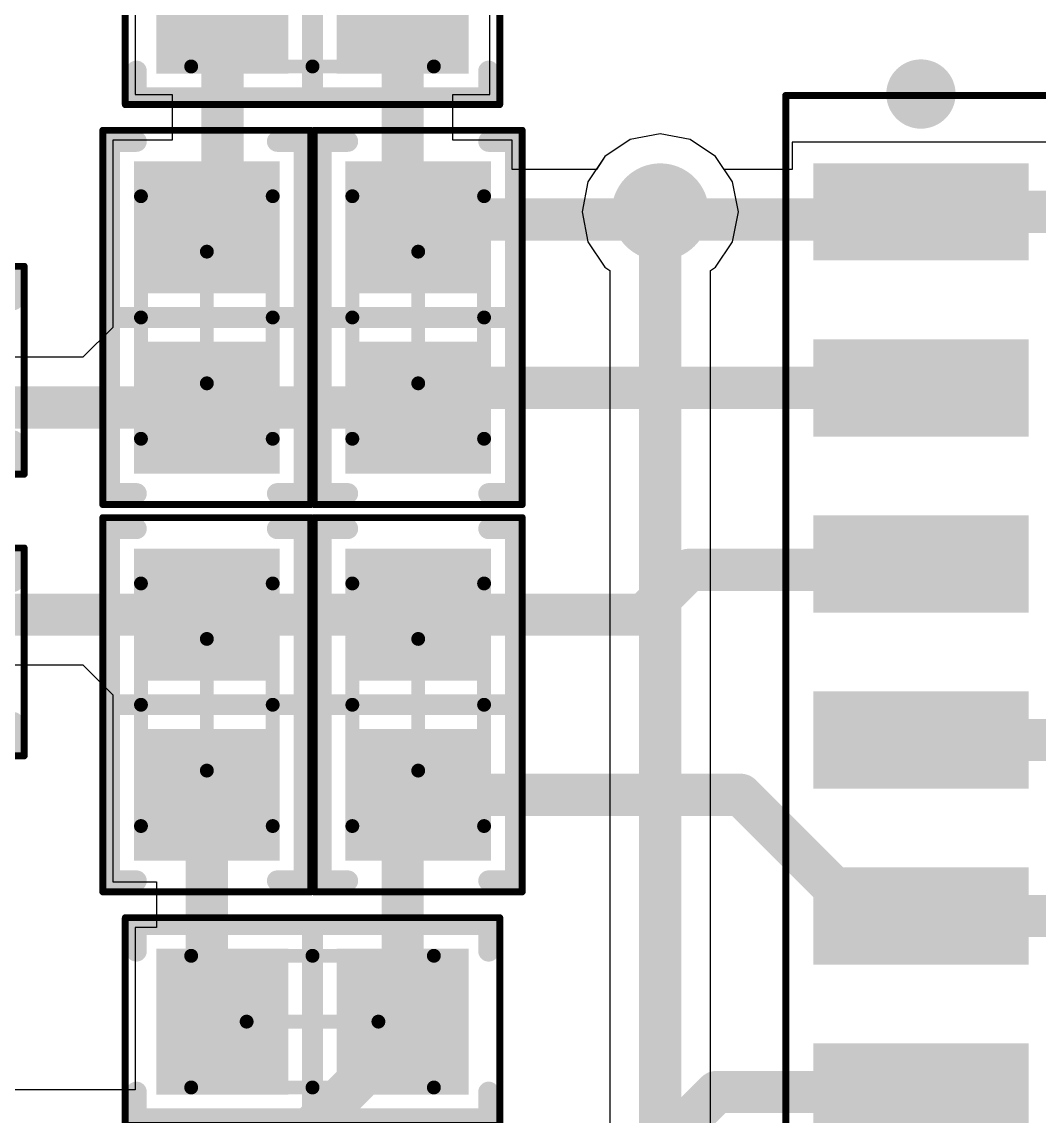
# Model space of a CAD drawing. Header units: millimetres. Extents: x 45 to 209, y 90 to 189.
# Drawn here: x 140.07 to 147.41, y 111.3 to 119.2 of the extents above; entities that cross this region are included whole.
import ezdxf

# ---------------------------------------------------------------- set-up
doc = ezdxf.new("R2010")
doc.units = ezdxf.units.MM
for name, color, linetype in [('BottomLayer', 5, 'Continuous'), ('Mechanical13', 56, 'Continuous'), ('Mechanical15', 56, 'Continuous'), ('MultiLayer', 9, 'Continuous'), ('TopLayer', 1, 'Continuous'), ('TopOverlay', 2, 'Continuous'), ('TopPaste', 8, 'Continuous'), ('TopSolder', 216, 'Continuous'), ('ViaHoleLayer', 16, 'Continuous')]:
    doc.layers.add(name, color=color, linetype=linetype)

# ---------------------------------------------------------------- blocks, each defined once
blk = doc.blocks.new('34355DA5_B1DA_47C2_A88A_ECF82120A4F7_14')
at = {"layer": 'Mechanical15', "const_width": 0.05}
for points in [[(-3.7, -4.65), (-3.7, 4.65)], [(-3.7, 4.65), (3.7, 4.65)]]:
    blk.add_lwpolyline(points, dxfattribs=at)
at = {"layer": 'Mechanical15', "const_width": 0.025}
blk.add_lwpolyline([(-3.7125, 4.65, 1), (-3.6875, 4.65, 1)], format="xyb", close=True, dxfattribs=at)
blk.add_lwpolyline([(-3.7125, 4.65, 1), (-3.6875, 4.65, 1)], format="xyb", close=True, dxfattribs=at)
at = {"layer": 'TopLayer'}
for points in [[(-2, 3.51), (-2, 4.11), (-3.45, 3.51), (-3.45, 4.11)], [(-2, 2.24), (-2, 2.84), (-3.45, 2.24), (-3.45, 2.84)], [(-2, 0.97), (-2, 1.57), (-3.45, 0.97), (-3.45, 1.57)], [(-2, -0.3), (-2, 0.3), (-3.45, -0.3), (-3.45, 0.3)], [(-2, -1.57), (-2, -0.97), (-3.45, -1.57), (-3.45, -0.97)], [(-2, -2.84), (-2, -2.24), (-3.45, -2.84), (-3.45, -2.24)]]:
    blk.add_solid(points, dxfattribs=at)
at = {"layer": 'TopOverlay'}
for points, const_width in [([(-2.6, 4.66, 1), (-2.85, 4.66, 1)], 0.25), ([(-2.9125, 4.66, 1), (-2.7875, 4.66, 1)], 0.125), ([(-2.6625, 4.66, 1), (-2.5375, 4.66, 1)], 0.125)]:
    blk.add_lwpolyline(points, format="xyb", close=True, dxfattribs=dict(at, const_width=const_width))
at = {"layer": 'TopPaste'}
for points in [[(-2, 3.51), (-2, 4.11), (-3.45, 3.51), (-3.45, 4.11)], [(-2, 2.24), (-2, 2.84), (-3.45, 2.24), (-3.45, 2.84)], [(-2, 0.97), (-2, 1.57), (-3.45, 0.97), (-3.45, 1.57)], [(-2, -0.3), (-2, 0.3), (-3.45, -0.3), (-3.45, 0.3)], [(-2, -1.57), (-2, -0.97), (-3.45, -1.57), (-3.45, -0.97)], [(-2, -2.84), (-2, -2.24), (-3.45, -2.84), (-3.45, -2.24)]]:
    blk.add_solid(points, dxfattribs=at)
at = {"layer": 'TopSolder'}
for points in [[(-1.9492, 3.4592), (-1.9492, 4.1608), (-3.5008, 3.4592), (-3.5008, 4.1608)], [(-1.9492, 2.1892), (-1.9492, 2.8908), (-3.5008, 2.1892), (-3.5008, 2.8908)], [(-1.9492, 0.9192), (-1.9492, 1.6208), (-3.5008, 0.9192), (-3.5008, 1.6208)], [(-1.9492, -0.3508), (-1.9492, 0.3508), (-3.5008, -0.3508), (-3.5008, 0.3508)], [(-1.9492, -1.6208), (-1.9492, -0.9192), (-3.5008, -1.6208), (-3.5008, -0.9192)], [(-1.9492, -2.8908), (-1.9492, -2.1892), (-3.5008, -2.8908), (-3.5008, -2.1892)]]:
    blk.add_solid(points, dxfattribs=at)
blk = doc.blocks.new('RES_0603_1608_35')
at = {"layer": 'Mechanical13', "const_width": 0.1}
for points in [[(-0.875, 0.475), (-0.875, -0.475)], [(0.875, 0.475), (-0.875, 0.475)], [(0.875, 0.475), (0.875, -0.475)], [(0.875, -0.475), (-0.875, -0.475)]]:
    blk.add_lwpolyline(points, dxfattribs=at)
at = {"layer": 'Mechanical13', "const_width": 0.05}
for points in [[(-0.9, 0.475, 1), (-0.85, 0.475, 1)], [(-0.9, 0.475, 1), (-0.85, 0.475, 1)], [(0.85, 0.475, 1), (0.9, 0.475, 1)], [(0.85, 0.475, 1), (0.9, 0.475, 1)], [(-0.9, -0.475, 1), (-0.85, -0.475, 1)], [(-0.9, -0.475, 1), (-0.85, -0.475, 1)], [(0.85, -0.475, 1), (0.9, -0.475, 1)], [(0.85, -0.475, 1), (0.9, -0.475, 1)]]:
    blk.add_lwpolyline(points, format="xyb", close=True, dxfattribs=at)
at = {"layer": 'Mechanical15'}
for points, const_width in [([(-1.35, 0.75), (-1.35, -0.75)], 0.05), ([(1.35, 0.75), (-1.35, 0.75)], 0.05), ([(1.35, 0.75), (1.35, -0.75)], 0.05), ([(0, 0.475), (0, -0.475)], 0.1), ([(0.475, 0), (-0.475, 0)], 0.1), ([(1.35, -0.75), (-1.35, -0.75)], 0.05)]:
    blk.add_lwpolyline(points, dxfattribs=dict(at, const_width=const_width))
for points, const_width in [([(-1.3625, 0.75, 1), (-1.3375, 0.75, 1)], 0.025), ([(-1.3625, 0.75, 1), (-1.3375, 0.75, 1)], 0.025), ([(1.3375, 0.75, 1), (1.3625, 0.75, 1)], 0.025), ([(1.3375, 0.75, 1), (1.3625, 0.75, 1)], 0.025), ([(-0.025, 0.475, 1), (0.025, 0.475, 1)], 0.05), ([(-0.5, 0, 1), (-0.45, 0, 1)], 0.05), ([(0.45, 0, 1), (0.5, 0, 1)], 0.05), ([(-0.025, -0.475, 1), (0.025, -0.475, 1)], 0.05), ([(-1.3625, -0.75, 1), (-1.3375, -0.75, 1)], 0.025), ([(-1.3625, -0.75, 1), (-1.3375, -0.75, 1)], 0.025), ([(1.3375, -0.75, 1), (1.3625, -0.75, 1)], 0.025), ([(1.3375, -0.75, 1), (1.3625, -0.75, 1)], 0.025)]:
    blk.add_lwpolyline(points, format="xyb", close=True, dxfattribs=dict(at, const_width=const_width))
at = {"layer": 'TopLayer'}
for points in [[(-0.225, -0.475), (-0.225, 0.475), (-1.075, -0.475), (-1.075, 0.475)], [(1.075, -0.475), (1.075, 0.475), (0.225, -0.475), (0.225, 0.475)]]:
    blk.add_solid(points, dxfattribs=at)
at = {"layer": 'TopOverlay', "const_width": 0.15}
for points in [[(-1.27, 0.7), (-1.27, 0.508)], [(1.27, 0.7), (-1.27, 0.7)], [(0, 0.7), (0, -0.7)], [(1.27, 0.7), (1.27, 0.508)], [(-1.27, -0.508), (-1.27, -0.7)], [(1.27, -0.508), (1.27, -0.7)], [(1.27, -0.7), (-1.27, -0.7)]]:
    blk.add_lwpolyline(points, dxfattribs=at)
at = {"layer": 'TopOverlay', "const_width": 0.075}
for points in [[(-1.3075, 0.7, 1), (-1.2325, 0.7, 1)], [(-1.3075, 0.7, 1), (-1.2325, 0.7, 1)], [(-0.0375, 0.7, 1), (0.0375, 0.7, 1)], [(1.2325, 0.7, 1), (1.3075, 0.7, 1)], [(1.2325, 0.7, 1), (1.3075, 0.7, 1)], [(-1.3075, 0.508, 1), (-1.2325, 0.508, 1)], [(1.2325, 0.508, 1), (1.3075, 0.508, 1)], [(-1.3075, -0.508, 1), (-1.2325, -0.508, 1)], [(1.2325, -0.508, 1), (1.3075, -0.508, 1)], [(-1.3075, -0.7, 1), (-1.2325, -0.7, 1)], [(-1.3075, -0.7, 1), (-1.2325, -0.7, 1)], [(-0.0375, -0.7, 1), (0.0375, -0.7, 1)], [(1.2325, -0.7, 1), (1.3075, -0.7, 1)], [(1.2325, -0.7, 1), (1.3075, -0.7, 1)]]:
    blk.add_lwpolyline(points, format="xyb", close=True, dxfattribs=at)
at = {"layer": 'TopPaste'}
for points in [[(-0.225, -0.475), (-0.225, 0.475), (-1.075, -0.475), (-1.075, 0.475)], [(1.075, -0.475), (1.075, 0.475), (0.225, -0.475), (0.225, 0.475)]]:
    blk.add_solid(points, dxfattribs=at)
at = {"layer": 'TopSolder'}
for points in [[(-0.1742, -0.5258), (-0.1742, 0.5258), (-1.1258, -0.5258), (-1.1258, 0.5258)], [(1.1258, -0.5258), (1.1258, 0.5258), (0.1742, -0.5258), (0.1742, 0.5258)]]:
    blk.add_solid(points, dxfattribs=at)
blk = doc.blocks.new('RES_0603_1608_36')
at = {"layer": 'Mechanical13', "const_width": 0.1}
for points in [[(-0.875, 0.475), (-0.875, -0.475)], [(-0.875, 0.475), (0.875, 0.475)], [(0.875, 0.475), (0.875, -0.475)], [(-0.875, -0.475), (0.875, -0.475)]]:
    blk.add_lwpolyline(points, dxfattribs=at)
at = {"layer": 'Mechanical13', "const_width": 0.05}
for points in [[(-0.9, 0.475, 1), (-0.85, 0.475, 1)], [(-0.9, 0.475, 1), (-0.85, 0.475, 1)], [(0.85, 0.475, 1), (0.9, 0.475, 1)], [(0.85, 0.475, 1), (0.9, 0.475, 1)], [(-0.9, -0.475, 1), (-0.85, -0.475, 1)], [(-0.9, -0.475, 1), (-0.85, -0.475, 1)], [(0.85, -0.475, 1), (0.9, -0.475, 1)], [(0.85, -0.475, 1), (0.9, -0.475, 1)]]:
    blk.add_lwpolyline(points, format="xyb", close=True, dxfattribs=at)
at = {"layer": 'Mechanical15'}
for points, const_width in [([(-1.35, 0.75), (-1.35, -0.75)], 0.05), ([(-1.35, 0.75), (1.35, 0.75)], 0.05), ([(1.35, 0.75), (1.35, -0.75)], 0.05), ([(0, 0.475), (0, -0.475)], 0.1), ([(-0.475, 0), (0.475, 0)], 0.1), ([(-1.35, -0.75), (1.35, -0.75)], 0.05)]:
    blk.add_lwpolyline(points, dxfattribs=dict(at, const_width=const_width))
for points, const_width in [([(-1.3625, 0.75, 1), (-1.3375, 0.75, 1)], 0.025), ([(-1.3625, 0.75, 1), (-1.3375, 0.75, 1)], 0.025), ([(1.3375, 0.75, 1), (1.3625, 0.75, 1)], 0.025), ([(1.3375, 0.75, 1), (1.3625, 0.75, 1)], 0.025), ([(-0.025, 0.475, 1), (0.025, 0.475, 1)], 0.05), ([(-0.5, 0, 1), (-0.45, 0, 1)], 0.05), ([(0.45, 0, 1), (0.5, 0, 1)], 0.05), ([(-0.025, -0.475, 1), (0.025, -0.475, 1)], 0.05), ([(-1.3625, -0.75, 1), (-1.3375, -0.75, 1)], 0.025), ([(-1.3625, -0.75, 1), (-1.3375, -0.75, 1)], 0.025), ([(1.3375, -0.75, 1), (1.3625, -0.75, 1)], 0.025), ([(1.3375, -0.75, 1), (1.3625, -0.75, 1)], 0.025)]:
    blk.add_lwpolyline(points, format="xyb", close=True, dxfattribs=dict(at, const_width=const_width))
at = {"layer": 'TopLayer'}
for points in [[(-0.225, -0.475), (-0.225, 0.475), (-1.075, -0.475), (-1.075, 0.475)], [(1.075, -0.475), (1.075, 0.475), (0.225, -0.475), (0.225, 0.475)]]:
    blk.add_solid(points, dxfattribs=at)
at = {"layer": 'TopOverlay', "const_width": 0.15}
for points in [[(-1.27, 0.7), (-1.27, 0.508)], [(-1.27, 0.7), (1.27, 0.7)], [(0, 0.7), (0, -0.7)], [(1.27, 0.7), (1.27, 0.508)], [(-1.27, -0.508), (-1.27, -0.7)], [(1.27, -0.508), (1.27, -0.7)], [(-1.27, -0.7), (1.27, -0.7)]]:
    blk.add_lwpolyline(points, dxfattribs=at)
at = {"layer": 'TopOverlay', "const_width": 0.075}
for points in [[(-1.3075, 0.7, 1), (-1.2325, 0.7, 1)], [(-1.3075, 0.7, 1), (-1.2325, 0.7, 1)], [(-0.0375, 0.7, 1), (0.0375, 0.7, 1)], [(1.2325, 0.7, 1), (1.3075, 0.7, 1)], [(1.2325, 0.7, 1), (1.3075, 0.7, 1)], [(-1.3075, 0.508, 1), (-1.2325, 0.508, 1)], [(1.2325, 0.508, 1), (1.3075, 0.508, 1)], [(-1.3075, -0.508, 1), (-1.2325, -0.508, 1)], [(1.2325, -0.508, 1), (1.3075, -0.508, 1)], [(-1.3075, -0.7, 1), (-1.2325, -0.7, 1)], [(-1.3075, -0.7, 1), (-1.2325, -0.7, 1)], [(-0.0375, -0.7, 1), (0.0375, -0.7, 1)], [(1.2325, -0.7, 1), (1.3075, -0.7, 1)], [(1.2325, -0.7, 1), (1.3075, -0.7, 1)]]:
    blk.add_lwpolyline(points, format="xyb", close=True, dxfattribs=at)
at = {"layer": 'TopPaste'}
for points in [[(-0.225, -0.475), (-0.225, 0.475), (-1.075, -0.475), (-1.075, 0.475)], [(1.075, -0.475), (1.075, 0.475), (0.225, -0.475), (0.225, 0.475)]]:
    blk.add_solid(points, dxfattribs=at)
at = {"layer": 'TopSolder'}
for points in [[(-0.1742, -0.5258), (-0.1742, 0.5258), (-1.1258, -0.5258), (-1.1258, 0.5258)], [(1.1258, -0.5258), (1.1258, 0.5258), (0.1742, -0.5258), (0.1742, 0.5258)]]:
    blk.add_solid(points, dxfattribs=at)
blk = doc.blocks.new('RES_0603_1608_38')
at = {"layer": 'Mechanical13', "const_width": 0.1}
for points in [[(-0.875, 0.475), (-0.875, -0.475)], [(-0.875, 0.475), (0.875, 0.475)], [(0.875, 0.475), (0.875, -0.475)], [(-0.875, -0.475), (0.875, -0.475)]]:
    blk.add_lwpolyline(points, dxfattribs=at)
at = {"layer": 'Mechanical13', "const_width": 0.05}
for points in [[(-0.9, 0.475, 1), (-0.85, 0.475, 1)], [(-0.9, 0.475, 1), (-0.85, 0.475, 1)], [(0.85, 0.475, 1), (0.9, 0.475, 1)], [(0.85, 0.475, 1), (0.9, 0.475, 1)], [(-0.9, -0.475, 1), (-0.85, -0.475, 1)], [(-0.9, -0.475, 1), (-0.85, -0.475, 1)], [(0.85, -0.475, 1), (0.9, -0.475, 1)], [(0.85, -0.475, 1), (0.9, -0.475, 1)]]:
    blk.add_lwpolyline(points, format="xyb", close=True, dxfattribs=at)
at = {"layer": 'Mechanical15'}
for points, const_width in [([(-1.35, 0.75), (-1.35, -0.75)], 0.05), ([(-1.35, 0.75), (1.35, 0.75)], 0.05), ([(1.35, 0.75), (1.35, -0.75)], 0.05), ([(0, 0.475), (0, -0.475)], 0.1), ([(-0.475, 0), (0.475, 0)], 0.1), ([(-1.35, -0.75), (1.35, -0.75)], 0.05)]:
    blk.add_lwpolyline(points, dxfattribs=dict(at, const_width=const_width))
for points, const_width in [([(-1.3625, 0.75, 1), (-1.3375, 0.75, 1)], 0.025), ([(-1.3625, 0.75, 1), (-1.3375, 0.75, 1)], 0.025), ([(1.3375, 0.75, 1), (1.3625, 0.75, 1)], 0.025), ([(1.3375, 0.75, 1), (1.3625, 0.75, 1)], 0.025), ([(-0.025, 0.475, 1), (0.025, 0.475, 1)], 0.05), ([(-0.5, 0, 1), (-0.45, 0, 1)], 0.05), ([(0.45, 0, 1), (0.5, 0, 1)], 0.05), ([(-0.025, -0.475, 1), (0.025, -0.475, 1)], 0.05), ([(-1.3625, -0.75, 1), (-1.3375, -0.75, 1)], 0.025), ([(-1.3625, -0.75, 1), (-1.3375, -0.75, 1)], 0.025), ([(1.3375, -0.75, 1), (1.3625, -0.75, 1)], 0.025), ([(1.3375, -0.75, 1), (1.3625, -0.75, 1)], 0.025)]:
    blk.add_lwpolyline(points, format="xyb", close=True, dxfattribs=dict(at, const_width=const_width))
at = {"layer": 'TopLayer'}
for points in [[(-0.225, -0.475), (-0.225, 0.475), (-1.075, -0.475), (-1.075, 0.475)], [(1.075, -0.475), (1.075, 0.475), (0.225, -0.475), (0.225, 0.475)]]:
    blk.add_solid(points, dxfattribs=at)
at = {"layer": 'TopOverlay', "const_width": 0.15}
for points in [[(-1.27, 0.7), (-1.27, 0.508)], [(-1.27, 0.7), (1.27, 0.7)], [(0, 0.7), (0, -0.7)], [(1.27, 0.7), (1.27, 0.508)], [(-1.27, -0.508), (-1.27, -0.7)], [(1.27, -0.508), (1.27, -0.7)], [(-1.27, -0.7), (1.27, -0.7)]]:
    blk.add_lwpolyline(points, dxfattribs=at)
at = {"layer": 'TopOverlay', "const_width": 0.075}
for points in [[(-1.3075, 0.7, 1), (-1.2325, 0.7, 1)], [(-1.3075, 0.7, 1), (-1.2325, 0.7, 1)], [(-0.0375, 0.7, 1), (0.0375, 0.7, 1)], [(1.2325, 0.7, 1), (1.3075, 0.7, 1)], [(1.2325, 0.7, 1), (1.3075, 0.7, 1)], [(-1.3075, 0.508, 1), (-1.2325, 0.508, 1)], [(1.2325, 0.508, 1), (1.3075, 0.508, 1)], [(-1.3075, -0.508, 1), (-1.2325, -0.508, 1)], [(1.2325, -0.508, 1), (1.3075, -0.508, 1)], [(-1.3075, -0.7, 1), (-1.2325, -0.7, 1)], [(-1.3075, -0.7, 1), (-1.2325, -0.7, 1)], [(-0.0375, -0.7, 1), (0.0375, -0.7, 1)], [(1.2325, -0.7, 1), (1.3075, -0.7, 1)], [(1.2325, -0.7, 1), (1.3075, -0.7, 1)]]:
    blk.add_lwpolyline(points, format="xyb", close=True, dxfattribs=at)
at = {"layer": 'TopPaste'}
for points in [[(-0.225, -0.475), (-0.225, 0.475), (-1.075, -0.475), (-1.075, 0.475)], [(1.075, -0.475), (1.075, 0.475), (0.225, -0.475), (0.225, 0.475)]]:
    blk.add_solid(points, dxfattribs=at)
at = {"layer": 'TopSolder'}
for points in [[(-0.1742, -0.5258), (-0.1742, 0.5258), (-1.1258, -0.5258), (-1.1258, 0.5258)], [(1.1258, -0.5258), (1.1258, 0.5258), (0.1742, -0.5258), (0.1742, 0.5258)]]:
    blk.add_solid(points, dxfattribs=at)
blk = doc.blocks.new('RES_0603_1608_39')
at = {"layer": 'Mechanical13', "const_width": 0.1}
for points in [[(-0.875, 0.475), (-0.875, -0.475)], [(0.875, 0.475), (-0.875, 0.475)], [(0.875, 0.475), (0.875, -0.475)], [(0.875, -0.475), (-0.875, -0.475)]]:
    blk.add_lwpolyline(points, dxfattribs=at)
at = {"layer": 'Mechanical13', "const_width": 0.05}
for points in [[(-0.9, 0.475, 1), (-0.85, 0.475, 1)], [(-0.9, 0.475, 1), (-0.85, 0.475, 1)], [(0.85, 0.475, 1), (0.9, 0.475, 1)], [(0.85, 0.475, 1), (0.9, 0.475, 1)], [(-0.9, -0.475, 1), (-0.85, -0.475, 1)], [(-0.9, -0.475, 1), (-0.85, -0.475, 1)], [(0.85, -0.475, 1), (0.9, -0.475, 1)], [(0.85, -0.475, 1), (0.9, -0.475, 1)]]:
    blk.add_lwpolyline(points, format="xyb", close=True, dxfattribs=at)
at = {"layer": 'Mechanical15'}
for points, const_width in [([(-1.35, 0.75), (-1.35, -0.75)], 0.05), ([(1.35, 0.75), (-1.35, 0.75)], 0.05), ([(1.35, 0.75), (1.35, -0.75)], 0.05), ([(0, 0.475), (0, -0.475)], 0.1), ([(0.475, 0), (-0.475, 0)], 0.1), ([(1.35, -0.75), (-1.35, -0.75)], 0.05)]:
    blk.add_lwpolyline(points, dxfattribs=dict(at, const_width=const_width))
for points, const_width in [([(-1.3625, 0.75, 1), (-1.3375, 0.75, 1)], 0.025), ([(-1.3625, 0.75, 1), (-1.3375, 0.75, 1)], 0.025), ([(1.3375, 0.75, 1), (1.3625, 0.75, 1)], 0.025), ([(1.3375, 0.75, 1), (1.3625, 0.75, 1)], 0.025), ([(-0.025, 0.475, 1), (0.025, 0.475, 1)], 0.05), ([(-0.5, 0, 1), (-0.45, 0, 1)], 0.05), ([(0.45, 0, 1), (0.5, 0, 1)], 0.05), ([(-0.025, -0.475, 1), (0.025, -0.475, 1)], 0.05), ([(-1.3625, -0.75, 1), (-1.3375, -0.75, 1)], 0.025), ([(-1.3625, -0.75, 1), (-1.3375, -0.75, 1)], 0.025), ([(1.3375, -0.75, 1), (1.3625, -0.75, 1)], 0.025), ([(1.3375, -0.75, 1), (1.3625, -0.75, 1)], 0.025)]:
    blk.add_lwpolyline(points, format="xyb", close=True, dxfattribs=dict(at, const_width=const_width))
at = {"layer": 'TopLayer'}
for points in [[(-0.225, -0.475), (-0.225, 0.475), (-1.075, -0.475), (-1.075, 0.475)], [(1.075, -0.475), (1.075, 0.475), (0.225, -0.475), (0.225, 0.475)]]:
    blk.add_solid(points, dxfattribs=at)
at = {"layer": 'TopOverlay', "const_width": 0.15}
for points in [[(-1.27, 0.7), (-1.27, 0.508)], [(1.27, 0.7), (-1.27, 0.7)], [(0, 0.7), (0, -0.7)], [(1.27, 0.7), (1.27, 0.508)], [(-1.27, -0.508), (-1.27, -0.7)], [(1.27, -0.508), (1.27, -0.7)], [(1.27, -0.7), (-1.27, -0.7)]]:
    blk.add_lwpolyline(points, dxfattribs=at)
at = {"layer": 'TopOverlay', "const_width": 0.075}
for points in [[(-1.3075, 0.7, 1), (-1.2325, 0.7, 1)], [(-1.3075, 0.7, 1), (-1.2325, 0.7, 1)], [(-0.0375, 0.7, 1), (0.0375, 0.7, 1)], [(1.2325, 0.7, 1), (1.3075, 0.7, 1)], [(1.2325, 0.7, 1), (1.3075, 0.7, 1)], [(-1.3075, 0.508, 1), (-1.2325, 0.508, 1)], [(1.2325, 0.508, 1), (1.3075, 0.508, 1)], [(-1.3075, -0.508, 1), (-1.2325, -0.508, 1)], [(1.2325, -0.508, 1), (1.3075, -0.508, 1)], [(-1.3075, -0.7, 1), (-1.2325, -0.7, 1)], [(-1.3075, -0.7, 1), (-1.2325, -0.7, 1)], [(-0.0375, -0.7, 1), (0.0375, -0.7, 1)], [(1.2325, -0.7, 1), (1.3075, -0.7, 1)], [(1.2325, -0.7, 1), (1.3075, -0.7, 1)]]:
    blk.add_lwpolyline(points, format="xyb", close=True, dxfattribs=at)
at = {"layer": 'TopPaste'}
for points in [[(-0.225, -0.475), (-0.225, 0.475), (-1.075, -0.475), (-1.075, 0.475)], [(1.075, -0.475), (1.075, 0.475), (0.225, -0.475), (0.225, 0.475)]]:
    blk.add_solid(points, dxfattribs=at)
at = {"layer": 'TopSolder'}
for points in [[(-0.1742, -0.5258), (-0.1742, 0.5258), (-1.1258, -0.5258), (-1.1258, 0.5258)], [(1.1258, -0.5258), (1.1258, 0.5258), (0.1742, -0.5258), (0.1742, 0.5258)]]:
    blk.add_solid(points, dxfattribs=at)
blk = doc.blocks.new('RES_0603_1608_42')
at = {"layer": 'Mechanical13', "const_width": 0.1}
for points in [[(-0.875, 0.475), (-0.875, -0.475)], [(0.875, 0.475), (-0.875, 0.475)], [(0.875, 0.475), (0.875, -0.475)], [(0.875, -0.475), (-0.875, -0.475)]]:
    blk.add_lwpolyline(points, dxfattribs=at)
at = {"layer": 'Mechanical13', "const_width": 0.05}
for points in [[(-0.9, 0.475, 1), (-0.85, 0.475, 1)], [(-0.9, 0.475, 1), (-0.85, 0.475, 1)], [(0.85, 0.475, 1), (0.9, 0.475, 1)], [(0.85, 0.475, 1), (0.9, 0.475, 1)], [(-0.9, -0.475, 1), (-0.85, -0.475, 1)], [(-0.9, -0.475, 1), (-0.85, -0.475, 1)], [(0.85, -0.475, 1), (0.9, -0.475, 1)], [(0.85, -0.475, 1), (0.9, -0.475, 1)]]:
    blk.add_lwpolyline(points, format="xyb", close=True, dxfattribs=at)
at = {"layer": 'Mechanical15'}
for points, const_width in [([(-1.35, 0.75), (-1.35, -0.75)], 0.05), ([(1.35, 0.75), (-1.35, 0.75)], 0.05), ([(1.35, 0.75), (1.35, -0.75)], 0.05), ([(0, 0.475), (0, -0.475)], 0.1), ([(0.475, 0), (-0.475, 0)], 0.1), ([(1.35, -0.75), (-1.35, -0.75)], 0.05)]:
    blk.add_lwpolyline(points, dxfattribs=dict(at, const_width=const_width))
for points, const_width in [([(-1.3625, 0.75, 1), (-1.3375, 0.75, 1)], 0.025), ([(-1.3625, 0.75, 1), (-1.3375, 0.75, 1)], 0.025), ([(1.3375, 0.75, 1), (1.3625, 0.75, 1)], 0.025), ([(1.3375, 0.75, 1), (1.3625, 0.75, 1)], 0.025), ([(-0.025, 0.475, 1), (0.025, 0.475, 1)], 0.05), ([(-0.5, 0, 1), (-0.45, 0, 1)], 0.05), ([(0.45, 0, 1), (0.5, 0, 1)], 0.05), ([(-0.025, -0.475, 1), (0.025, -0.475, 1)], 0.05), ([(-1.3625, -0.75, 1), (-1.3375, -0.75, 1)], 0.025), ([(-1.3625, -0.75, 1), (-1.3375, -0.75, 1)], 0.025), ([(1.3375, -0.75, 1), (1.3625, -0.75, 1)], 0.025), ([(1.3375, -0.75, 1), (1.3625, -0.75, 1)], 0.025)]:
    blk.add_lwpolyline(points, format="xyb", close=True, dxfattribs=dict(at, const_width=const_width))
at = {"layer": 'TopLayer'}
for points in [[(-0.225, -0.475), (-0.225, 0.475), (-1.075, -0.475), (-1.075, 0.475)], [(1.075, -0.475), (1.075, 0.475), (0.225, -0.475), (0.225, 0.475)]]:
    blk.add_solid(points, dxfattribs=at)
at = {"layer": 'TopOverlay', "const_width": 0.15}
for points in [[(-1.27, 0.7), (-1.27, 0.508)], [(1.27, 0.7), (-1.27, 0.7)], [(0, 0.7), (0, -0.7)], [(1.27, 0.7), (1.27, 0.508)], [(-1.27, -0.508), (-1.27, -0.7)], [(1.27, -0.508), (1.27, -0.7)], [(1.27, -0.7), (-1.27, -0.7)]]:
    blk.add_lwpolyline(points, dxfattribs=at)
at = {"layer": 'TopOverlay', "const_width": 0.075}
for points in [[(-1.3075, 0.7, 1), (-1.2325, 0.7, 1)], [(-1.3075, 0.7, 1), (-1.2325, 0.7, 1)], [(-0.0375, 0.7, 1), (0.0375, 0.7, 1)], [(1.2325, 0.7, 1), (1.3075, 0.7, 1)], [(1.2325, 0.7, 1), (1.3075, 0.7, 1)], [(-1.3075, 0.508, 1), (-1.2325, 0.508, 1)], [(1.2325, 0.508, 1), (1.3075, 0.508, 1)], [(-1.3075, -0.508, 1), (-1.2325, -0.508, 1)], [(1.2325, -0.508, 1), (1.3075, -0.508, 1)], [(-1.3075, -0.7, 1), (-1.2325, -0.7, 1)], [(-1.3075, -0.7, 1), (-1.2325, -0.7, 1)], [(-0.0375, -0.7, 1), (0.0375, -0.7, 1)], [(1.2325, -0.7, 1), (1.3075, -0.7, 1)], [(1.2325, -0.7, 1), (1.3075, -0.7, 1)]]:
    blk.add_lwpolyline(points, format="xyb", close=True, dxfattribs=at)
at = {"layer": 'TopPaste'}
for points in [[(-0.225, -0.475), (-0.225, 0.475), (-1.075, -0.475), (-1.075, 0.475)], [(1.075, -0.475), (1.075, 0.475), (0.225, -0.475), (0.225, 0.475)]]:
    blk.add_solid(points, dxfattribs=at)
at = {"layer": 'TopSolder'}
for points in [[(-0.1742, -0.5258), (-0.1742, 0.5258), (-1.1258, -0.5258), (-1.1258, 0.5258)], [(1.1258, -0.5258), (1.1258, 0.5258), (0.1742, -0.5258), (0.1742, 0.5258)]]:
    blk.add_solid(points, dxfattribs=at)
blk = doc.blocks.new('RES_0603_1608_43')
at = {"layer": 'Mechanical13', "const_width": 0.1}
for points in [[(-0.875, 0.475), (-0.875, -0.475)], [(0.875, 0.475), (-0.875, 0.475)], [(0.875, 0.475), (0.875, -0.475)], [(0.875, -0.475), (-0.875, -0.475)]]:
    blk.add_lwpolyline(points, dxfattribs=at)
at = {"layer": 'Mechanical13', "const_width": 0.05}
for points in [[(-0.9, 0.475, 1), (-0.85, 0.475, 1)], [(-0.9, 0.475, 1), (-0.85, 0.475, 1)], [(0.85, 0.475, 1), (0.9, 0.475, 1)], [(0.85, 0.475, 1), (0.9, 0.475, 1)], [(-0.9, -0.475, 1), (-0.85, -0.475, 1)], [(-0.9, -0.475, 1), (-0.85, -0.475, 1)], [(0.85, -0.475, 1), (0.9, -0.475, 1)], [(0.85, -0.475, 1), (0.9, -0.475, 1)]]:
    blk.add_lwpolyline(points, format="xyb", close=True, dxfattribs=at)
at = {"layer": 'Mechanical15'}
for points, const_width in [([(-1.35, 0.75), (-1.35, -0.75)], 0.05), ([(1.35, 0.75), (-1.35, 0.75)], 0.05), ([(1.35, 0.75), (1.35, -0.75)], 0.05), ([(0, 0.475), (0, -0.475)], 0.1), ([(0.475, 0), (-0.475, 0)], 0.1), ([(1.35, -0.75), (-1.35, -0.75)], 0.05)]:
    blk.add_lwpolyline(points, dxfattribs=dict(at, const_width=const_width))
for points, const_width in [([(-1.3625, 0.75, 1), (-1.3375, 0.75, 1)], 0.025), ([(-1.3625, 0.75, 1), (-1.3375, 0.75, 1)], 0.025), ([(1.3375, 0.75, 1), (1.3625, 0.75, 1)], 0.025), ([(1.3375, 0.75, 1), (1.3625, 0.75, 1)], 0.025), ([(-0.025, 0.475, 1), (0.025, 0.475, 1)], 0.05), ([(-0.5, 0, 1), (-0.45, 0, 1)], 0.05), ([(0.45, 0, 1), (0.5, 0, 1)], 0.05), ([(-0.025, -0.475, 1), (0.025, -0.475, 1)], 0.05), ([(-1.3625, -0.75, 1), (-1.3375, -0.75, 1)], 0.025), ([(-1.3625, -0.75, 1), (-1.3375, -0.75, 1)], 0.025), ([(1.3375, -0.75, 1), (1.3625, -0.75, 1)], 0.025), ([(1.3375, -0.75, 1), (1.3625, -0.75, 1)], 0.025)]:
    blk.add_lwpolyline(points, format="xyb", close=True, dxfattribs=dict(at, const_width=const_width))
at = {"layer": 'TopLayer'}
for points in [[(-0.225, -0.475), (-0.225, 0.475), (-1.075, -0.475), (-1.075, 0.475)], [(1.075, -0.475), (1.075, 0.475), (0.225, -0.475), (0.225, 0.475)]]:
    blk.add_solid(points, dxfattribs=at)
at = {"layer": 'TopOverlay', "const_width": 0.15}
for points in [[(-1.27, 0.7), (-1.27, 0.508)], [(1.27, 0.7), (-1.27, 0.7)], [(0, 0.7), (0, -0.7)], [(1.27, 0.7), (1.27, 0.508)], [(-1.27, -0.508), (-1.27, -0.7)], [(1.27, -0.508), (1.27, -0.7)], [(1.27, -0.7), (-1.27, -0.7)]]:
    blk.add_lwpolyline(points, dxfattribs=at)
at = {"layer": 'TopOverlay', "const_width": 0.075}
for points in [[(-1.3075, 0.7, 1), (-1.2325, 0.7, 1)], [(-1.3075, 0.7, 1), (-1.2325, 0.7, 1)], [(-0.0375, 0.7, 1), (0.0375, 0.7, 1)], [(1.2325, 0.7, 1), (1.3075, 0.7, 1)], [(1.2325, 0.7, 1), (1.3075, 0.7, 1)], [(-1.3075, 0.508, 1), (-1.2325, 0.508, 1)], [(1.2325, 0.508, 1), (1.3075, 0.508, 1)], [(-1.3075, -0.508, 1), (-1.2325, -0.508, 1)], [(1.2325, -0.508, 1), (1.3075, -0.508, 1)], [(-1.3075, -0.7, 1), (-1.2325, -0.7, 1)], [(-1.3075, -0.7, 1), (-1.2325, -0.7, 1)], [(-0.0375, -0.7, 1), (0.0375, -0.7, 1)], [(1.2325, -0.7, 1), (1.3075, -0.7, 1)], [(1.2325, -0.7, 1), (1.3075, -0.7, 1)]]:
    blk.add_lwpolyline(points, format="xyb", close=True, dxfattribs=at)
at = {"layer": 'TopPaste'}
for points in [[(-0.225, -0.475), (-0.225, 0.475), (-1.075, -0.475), (-1.075, 0.475)], [(1.075, -0.475), (1.075, 0.475), (0.225, -0.475), (0.225, 0.475)]]:
    blk.add_solid(points, dxfattribs=at)
at = {"layer": 'TopSolder'}
for points in [[(-0.1742, -0.5258), (-0.1742, 0.5258), (-1.1258, -0.5258), (-1.1258, 0.5258)], [(1.1258, -0.5258), (1.1258, 0.5258), (0.1742, -0.5258), (0.1742, 0.5258)]]:
    blk.add_solid(points, dxfattribs=at)
blk = doc.blocks.new('RES_0603_1608_44')
at = {"layer": 'Mechanical13', "const_width": 0.1}
for points in [[(-0.875, -0.475), (-0.875, 0.475)], [(0.875, 0.475), (-0.875, 0.475)], [(0.875, -0.475), (0.875, 0.475)], [(0.875, -0.475), (-0.875, -0.475)]]:
    blk.add_lwpolyline(points, dxfattribs=at)
at = {"layer": 'Mechanical13', "const_width": 0.05}
for points in [[(-0.9, 0.475, 1), (-0.85, 0.475, 1)], [(-0.9, 0.475, 1), (-0.85, 0.475, 1)], [(0.85, 0.475, 1), (0.9, 0.475, 1)], [(0.85, 0.475, 1), (0.9, 0.475, 1)], [(-0.9, -0.475, 1), (-0.85, -0.475, 1)], [(-0.9, -0.475, 1), (-0.85, -0.475, 1)], [(0.85, -0.475, 1), (0.9, -0.475, 1)], [(0.85, -0.475, 1), (0.9, -0.475, 1)]]:
    blk.add_lwpolyline(points, format="xyb", close=True, dxfattribs=at)
at = {"layer": 'Mechanical15'}
for points, const_width in [([(-1.35, -0.75), (-1.35, 0.75)], 0.05), ([(1.35, 0.75), (-1.35, 0.75)], 0.05), ([(1.35, -0.75), (1.35, 0.75)], 0.05), ([(0, -0.475), (0, 0.475)], 0.1), ([(0.475, 0), (-0.475, 0)], 0.1), ([(1.35, -0.75), (-1.35, -0.75)], 0.05)]:
    blk.add_lwpolyline(points, dxfattribs=dict(at, const_width=const_width))
for points, const_width in [([(-1.3625, 0.75, 1), (-1.3375, 0.75, 1)], 0.025), ([(-1.3625, 0.75, 1), (-1.3375, 0.75, 1)], 0.025), ([(1.3375, 0.75, 1), (1.3625, 0.75, 1)], 0.025), ([(1.3375, 0.75, 1), (1.3625, 0.75, 1)], 0.025), ([(-0.025, 0.475, 1), (0.025, 0.475, 1)], 0.05), ([(-0.5, 0, 1), (-0.45, 0, 1)], 0.05), ([(0.45, 0, 1), (0.5, 0, 1)], 0.05), ([(-0.025, -0.475, 1), (0.025, -0.475, 1)], 0.05), ([(-1.3625, -0.75, 1), (-1.3375, -0.75, 1)], 0.025), ([(-1.3625, -0.75, 1), (-1.3375, -0.75, 1)], 0.025), ([(1.3375, -0.75, 1), (1.3625, -0.75, 1)], 0.025), ([(1.3375, -0.75, 1), (1.3625, -0.75, 1)], 0.025)]:
    blk.add_lwpolyline(points, format="xyb", close=True, dxfattribs=dict(at, const_width=const_width))
at = {"layer": 'TopLayer'}
for points in [[(-0.225, -0.475), (-0.225, 0.475), (-1.075, -0.475), (-1.075, 0.475)], [(1.075, -0.475), (1.075, 0.475), (0.225, -0.475), (0.225, 0.475)]]:
    blk.add_solid(points, dxfattribs=at)
at = {"layer": 'TopOverlay', "const_width": 0.15}
for points in [[(-1.27, 0.508), (-1.27, 0.7)], [(1.27, 0.7), (-1.27, 0.7)], [(0, -0.7), (0, 0.7)], [(1.27, 0.508), (1.27, 0.7)], [(-1.27, -0.7), (-1.27, -0.508)], [(1.27, -0.7), (1.27, -0.508)], [(1.27, -0.7), (-1.27, -0.7)]]:
    blk.add_lwpolyline(points, dxfattribs=at)
at = {"layer": 'TopOverlay', "const_width": 0.075}
for points in [[(-1.3075, 0.7, 1), (-1.2325, 0.7, 1)], [(-1.3075, 0.7, 1), (-1.2325, 0.7, 1)], [(-0.0375, 0.7, 1), (0.0375, 0.7, 1)], [(1.2325, 0.7, 1), (1.3075, 0.7, 1)], [(1.2325, 0.7, 1), (1.3075, 0.7, 1)], [(-1.3075, 0.508, 1), (-1.2325, 0.508, 1)], [(1.2325, 0.508, 1), (1.3075, 0.508, 1)], [(-1.3075, -0.508, 1), (-1.2325, -0.508, 1)], [(1.2325, -0.508, 1), (1.3075, -0.508, 1)], [(-1.3075, -0.7, 1), (-1.2325, -0.7, 1)], [(-1.3075, -0.7, 1), (-1.2325, -0.7, 1)], [(-0.0375, -0.7, 1), (0.0375, -0.7, 1)], [(1.2325, -0.7, 1), (1.3075, -0.7, 1)], [(1.2325, -0.7, 1), (1.3075, -0.7, 1)]]:
    blk.add_lwpolyline(points, format="xyb", close=True, dxfattribs=at)
at = {"layer": 'TopPaste'}
for points in [[(-0.225, -0.475), (-0.225, 0.475), (-1.075, -0.475), (-1.075, 0.475)], [(1.075, -0.475), (1.075, 0.475), (0.225, -0.475), (0.225, 0.475)]]:
    blk.add_solid(points, dxfattribs=at)
at = {"layer": 'TopSolder'}
for points in [[(-0.1742, -0.5258), (-0.1742, 0.5258), (-1.1258, -0.5258), (-1.1258, 0.5258)], [(1.1258, -0.5258), (1.1258, 0.5258), (0.1742, -0.5258), (0.1742, 0.5258)]]:
    blk.add_solid(points, dxfattribs=at)
blk = doc.blocks.new('RES_0603_1608_45')
at = {"layer": 'Mechanical13', "const_width": 0.1}
for points in [[(-0.875, -0.475), (-0.875, 0.475)], [(0.875, 0.475), (-0.875, 0.475)], [(0.875, -0.475), (0.875, 0.475)], [(0.875, -0.475), (-0.875, -0.475)]]:
    blk.add_lwpolyline(points, dxfattribs=at)
at = {"layer": 'Mechanical13', "const_width": 0.05}
for points in [[(-0.9, 0.475, 1), (-0.85, 0.475, 1)], [(-0.9, 0.475, 1), (-0.85, 0.475, 1)], [(0.85, 0.475, 1), (0.9, 0.475, 1)], [(0.85, 0.475, 1), (0.9, 0.475, 1)], [(-0.9, -0.475, 1), (-0.85, -0.475, 1)], [(-0.9, -0.475, 1), (-0.85, -0.475, 1)], [(0.85, -0.475, 1), (0.9, -0.475, 1)], [(0.85, -0.475, 1), (0.9, -0.475, 1)]]:
    blk.add_lwpolyline(points, format="xyb", close=True, dxfattribs=at)
at = {"layer": 'Mechanical15'}
for points, const_width in [([(-1.35, -0.75), (-1.35, 0.75)], 0.05), ([(1.35, 0.75), (-1.35, 0.75)], 0.05), ([(1.35, -0.75), (1.35, 0.75)], 0.05), ([(0, -0.475), (0, 0.475)], 0.1), ([(0.475, 0), (-0.475, 0)], 0.1), ([(1.35, -0.75), (-1.35, -0.75)], 0.05)]:
    blk.add_lwpolyline(points, dxfattribs=dict(at, const_width=const_width))
for points, const_width in [([(-1.3625, 0.75, 1), (-1.3375, 0.75, 1)], 0.025), ([(-1.3625, 0.75, 1), (-1.3375, 0.75, 1)], 0.025), ([(1.3375, 0.75, 1), (1.3625, 0.75, 1)], 0.025), ([(1.3375, 0.75, 1), (1.3625, 0.75, 1)], 0.025), ([(-0.025, 0.475, 1), (0.025, 0.475, 1)], 0.05), ([(-0.5, 0, 1), (-0.45, 0, 1)], 0.05), ([(0.45, 0, 1), (0.5, 0, 1)], 0.05), ([(-0.025, -0.475, 1), (0.025, -0.475, 1)], 0.05), ([(-1.3625, -0.75, 1), (-1.3375, -0.75, 1)], 0.025), ([(-1.3625, -0.75, 1), (-1.3375, -0.75, 1)], 0.025), ([(1.3375, -0.75, 1), (1.3625, -0.75, 1)], 0.025), ([(1.3375, -0.75, 1), (1.3625, -0.75, 1)], 0.025)]:
    blk.add_lwpolyline(points, format="xyb", close=True, dxfattribs=dict(at, const_width=const_width))
at = {"layer": 'TopLayer'}
for points in [[(-0.225, -0.475), (-0.225, 0.475), (-1.075, -0.475), (-1.075, 0.475)], [(1.075, -0.475), (1.075, 0.475), (0.225, -0.475), (0.225, 0.475)]]:
    blk.add_solid(points, dxfattribs=at)
at = {"layer": 'TopOverlay', "const_width": 0.15}
for points in [[(-1.27, 0.508), (-1.27, 0.7)], [(1.27, 0.7), (-1.27, 0.7)], [(0, -0.7), (0, 0.7)], [(1.27, 0.508), (1.27, 0.7)], [(-1.27, -0.7), (-1.27, -0.508)], [(1.27, -0.7), (1.27, -0.508)], [(1.27, -0.7), (-1.27, -0.7)]]:
    blk.add_lwpolyline(points, dxfattribs=at)
at = {"layer": 'TopOverlay', "const_width": 0.075}
for points in [[(-1.3075, 0.7, 1), (-1.2325, 0.7, 1)], [(-1.3075, 0.7, 1), (-1.2325, 0.7, 1)], [(-0.0375, 0.7, 1), (0.0375, 0.7, 1)], [(1.2325, 0.7, 1), (1.3075, 0.7, 1)], [(1.2325, 0.7, 1), (1.3075, 0.7, 1)], [(-1.3075, 0.508, 1), (-1.2325, 0.508, 1)], [(1.2325, 0.508, 1), (1.3075, 0.508, 1)], [(-1.3075, -0.508, 1), (-1.2325, -0.508, 1)], [(1.2325, -0.508, 1), (1.3075, -0.508, 1)], [(-1.3075, -0.7, 1), (-1.2325, -0.7, 1)], [(-1.3075, -0.7, 1), (-1.2325, -0.7, 1)], [(-0.0375, -0.7, 1), (0.0375, -0.7, 1)], [(1.2325, -0.7, 1), (1.3075, -0.7, 1)], [(1.2325, -0.7, 1), (1.3075, -0.7, 1)]]:
    blk.add_lwpolyline(points, format="xyb", close=True, dxfattribs=at)
at = {"layer": 'TopPaste'}
for points in [[(-0.225, -0.475), (-0.225, 0.475), (-1.075, -0.475), (-1.075, 0.475)], [(1.075, -0.475), (1.075, 0.475), (0.225, -0.475), (0.225, 0.475)]]:
    blk.add_solid(points, dxfattribs=at)
at = {"layer": 'TopSolder'}
for points in [[(-0.1742, -0.5258), (-0.1742, 0.5258), (-1.1258, -0.5258), (-1.1258, 0.5258)], [(1.1258, -0.5258), (1.1258, 0.5258), (0.1742, -0.5258), (0.1742, 0.5258)]]:
    blk.add_solid(points, dxfattribs=at)

msp = doc.modelspace()

# ---------------------------------------------------------------- linework, layer by layer
at = {"layer": 'BottomLayer'}
for p, q in [((144.461, 118.346), (144.278, 118.2237)), ((144.6768, 118.3889), (144.461, 118.346)), ((144.8927, 118.346), (144.6768, 118.3889)), ((145.0757, 118.2237), (144.8927, 118.346)), ((144.278, 118.2237), (144.1557, 118.0407)), ((145.1979, 118.0407), (145.0757, 118.2237)), ((144.1557, 118.0407), (144.1128, 117.8249)), ((145.2409, 117.8249), (145.1979, 118.0407)), ((144.1128, 117.8249), (144.1557, 117.609)), ((145.1979, 117.609), (145.2409, 117.8249)), ((144.1557, 117.609), (144.278, 117.4261)), ((145.0757, 117.4261), (145.1979, 117.609)), ((144.278, 117.4261), (144.3143, 117.4018)), ((144.3143, 117.4018), (144.3143, 110.4765)), ((145.0394, 117.4018), (145.0757, 117.4261)), ((145.0394, 110.4765), (145.0394, 117.4018))]:
    msp.add_line(p, q, dxfattribs=at)
for points, const_width in [([(144.5018, 117.8249, 1), (144.8518, 117.8249, 1)], 0.35), ([(144.6006, 117.8249, 1), (144.753, 117.8249, 1)], 0.1524)]:
    msp.add_lwpolyline(points, format="xyb", close=True, dxfattribs=dict(at, const_width=const_width))
at = {"layer": 'BottomLayer', "const_width": 0.3048}
msp.add_lwpolyline([(144.6768, 110.0535), (144.6768, 117.8249)], dxfattribs=at)
at = {"layer": 'MultiLayer', "const_width": 0.35}
msp.add_lwpolyline([(144.5018, 117.8249, 1), (144.8518, 117.8249, 1)], format="xyb", close=True, dxfattribs=at)
at = {"layer": 'TopLayer'}
for p, q in [((140.8915, 120.0271), (140.8915, 118.6707)), ((143.4479, 118.6707), (143.4479, 120.0271)), ((140.8915, 118.6707), (141.1571, 118.6707)), ((141.1571, 118.6707), (141.1571, 118.3411)), ((143.1823, 118.3411), (143.1823, 118.6707)), ((143.1823, 118.6707), (143.4479, 118.6707)), ((141.1571, 118.3411), (140.7295, 118.3411)), ((140.7295, 118.3411), (140.7295, 116.991)), ((143.6099, 118.3411), (143.1823, 118.3411)), ((143.6099, 118.1315), (143.6099, 118.3411)), ((144.461, 118.346), (144.278, 118.2237)), ((144.6768, 118.3889), (144.461, 118.346)), ((144.8927, 118.346), (144.6768, 118.3889)), ((145.0757, 118.2237), (144.8927, 118.346)), ((147.4849, 118.3281), (145.6285, 118.3281)), ((145.6285, 118.3281), (145.6285, 118.1315)), ((144.278, 118.2237), (144.2163, 118.1315)), ((145.1373, 118.1315), (145.0757, 118.2237)), ((144.2163, 118.1315), (143.6099, 118.1315)), ((145.6285, 118.1315), (145.1373, 118.1315)), ((140.7295, 116.991), (140.514, 116.7755)), ((140.514, 116.7755), (140.0189, 116.7755)), ((140.0189, 114.5563), (140.514, 114.5563)), ((140.514, 114.5563), (140.7295, 114.3408)), ((140.7295, 114.3408), (140.7295, 113.9859)), ((140.7295, 113.9859), (140.7295, 112.9907)), ((140.7295, 112.9907), (141.0451, 112.9907)), ((141.0451, 112.9907), (141.0451, 112.6611)), ((141.0451, 112.6611), (140.8915, 112.6611)), ((140.8915, 112.6611), (140.8915, 111.4901)), ((140.8915, 111.4901), (134.852, 111.4901))]:
    msp.add_line(p, q, dxfattribs=at)
at = {"layer": 'TopLayer', "const_width": 0.3048}
for points in [[(141.5197, 117.8249), (141.5197, 119.3489)], [(142.8197, 117.8249), (142.8197, 119.3489)], [(141.4077, 117.7129), (141.5197, 117.8249)], [(142.8197, 117.8249), (142.9317, 117.7129)], [(146.5007, 117.7689), (146.5567, 117.8249)], [(146.5567, 117.8249), (147.8518, 117.8249)], [(142.9317, 117.7129), (142.9877, 117.7689)], [(142.9877, 117.7689), (146.5007, 117.7689)], [(142.9317, 116.4129), (143.0737, 116.5549)], [(143.0737, 116.5549), (146.5567, 116.5549)], [(139.6597, 116.4129), (142.9317, 116.4129)], [(146.5141, 115.2423), (146.5567, 115.2849)], [(144.5612, 114.9189), (144.8846, 115.2423)], [(144.8846, 115.2423), (146.5141, 115.2423)], [(139.6597, 114.9189), (144.5612, 114.9189)], [(146.5567, 114.0149), (148.4691, 114.0149)], [(141.4077, 112.0949), (141.4077, 113.6189)], [(142.8197, 113.5069), (142.9317, 113.6189)], [(142.9317, 113.6189), (145.2577, 113.6189)], [(145.2577, 113.6189), (146.1317, 112.7449)], [(142.8197, 111.9829), (142.8197, 113.5069)], [(146.1317, 112.7449), (146.5567, 112.7449)], [(146.5567, 112.7449), (150.0108, 112.7449)], [(141.4077, 112.0949), (141.5197, 111.9829)], [(142.5471, 111.7103), (142.8197, 111.9829)], [(142.5471, 111.6074), (142.5471, 111.7103)], [(142.0672, 111.1275), (142.5471, 111.6074)], [(143.9542, 110.3469), (145.0822, 111.4749)], [(145.0822, 111.4749), (146.5567, 111.4749)]]:
    msp.add_lwpolyline(points, dxfattribs=at)
at = {"layer": 'TopLayer'}
for points, const_width in [([(144.5018, 117.8249, 1), (144.8518, 117.8249, 1)], 0.35), ([(141.4435, 117.8249, 1), (141.5959, 117.8249, 1)], 0.1524), ([(141.4435, 117.8249, 1), (141.5959, 117.8249, 1)], 0.1524), ([(142.7435, 117.8249, 1), (142.8959, 117.8249, 1)], 0.1524), ([(142.7435, 117.8249, 1), (142.8959, 117.8249, 1)], 0.1524), ([(146.4805, 117.8249, 1), (146.6329, 117.8249, 1)], 0.1524), ([(146.4805, 117.8249, 1), (146.6329, 117.8249, 1)], 0.1524), ([(141.3315, 117.7129, 1), (141.4839, 117.7129, 1)], 0.1524), ([(142.8555, 117.7129, 1), (143.0079, 117.7129, 1)], 0.1524), ([(142.8555, 117.7129, 1), (143.0079, 117.7129, 1)], 0.1524), ([(142.9115, 117.7689, 1), (143.0639, 117.7689, 1)], 0.1524), ([(142.9115, 117.7689, 1), (143.0639, 117.7689, 1)], 0.1524), ([(146.4245, 117.7689, 1), (146.5769, 117.7689, 1)], 0.1524), ([(146.4245, 117.7689, 1), (146.5769, 117.7689, 1)], 0.1524), ([(142.9975, 116.5549, 1), (143.1499, 116.5549, 1)], 0.1524), ([(142.9975, 116.5549, 1), (143.1499, 116.5549, 1)], 0.1524), ([(146.4805, 116.5549, 1), (146.6329, 116.5549, 1)], 0.1524), ([(142.8555, 116.4129, 1), (143.0079, 116.4129, 1)], 0.1524), ([(142.8555, 116.4129, 1), (143.0079, 116.4129, 1)], 0.1524), ([(146.4805, 115.2849, 1), (146.6329, 115.2849, 1)], 0.1524), ([(144.8084, 115.2423, 1), (144.9608, 115.2423, 1)], 0.1524), ([(144.8084, 115.2423, 1), (144.9608, 115.2423, 1)], 0.1524), ([(146.4379, 115.2423, 1), (146.5903, 115.2423, 1)], 0.1524), ([(146.4379, 115.2423, 1), (146.5903, 115.2423, 1)], 0.1524), ([(144.485, 114.9189, 1), (144.6374, 114.9189, 1)], 0.1524), ([(144.485, 114.9189, 1), (144.6374, 114.9189, 1)], 0.1524), ([(146.4805, 114.0149, 1), (146.6329, 114.0149, 1)], 0.1524), ([(141.3315, 113.6189, 1), (141.4839, 113.6189, 1)], 0.1524), ([(142.8555, 113.6189, 1), (143.0079, 113.6189, 1)], 0.1524), ([(142.8555, 113.6189, 1), (143.0079, 113.6189, 1)], 0.1524), ([(145.1815, 113.6189, 1), (145.3339, 113.6189, 1)], 0.1524), ([(145.1815, 113.6189, 1), (145.3339, 113.6189, 1)], 0.1524), ([(142.7435, 113.5069, 1), (142.8959, 113.5069, 1)], 0.1524), ([(142.7435, 113.5069, 1), (142.8959, 113.5069, 1)], 0.1524), ([(146.0555, 112.7449, 1), (146.2079, 112.7449, 1)], 0.1524), ([(146.0555, 112.7449, 1), (146.2079, 112.7449, 1)], 0.1524), ([(146.4805, 112.7449, 1), (146.6329, 112.7449, 1)], 0.1524), ([(146.4805, 112.7449, 1), (146.6329, 112.7449, 1)], 0.1524), ([(141.3315, 112.0949, 1), (141.4839, 112.0949, 1)], 0.1524), ([(141.3315, 112.0949, 1), (141.4839, 112.0949, 1)], 0.1524), ([(141.4435, 111.9829, 1), (141.5959, 111.9829, 1)], 0.1524), ([(142.7435, 111.9829, 1), (142.8959, 111.9829, 1)], 0.1524), ([(142.7435, 111.9829, 1), (142.8959, 111.9829, 1)], 0.1524), ([(142.4709, 111.7103, 1), (142.6233, 111.7103, 1)], 0.1524), ([(142.4709, 111.7103, 1), (142.6233, 111.7103, 1)], 0.1524), ([(142.4709, 111.6074, 1), (142.6233, 111.6074, 1)], 0.1524), ([(142.4709, 111.6074, 1), (142.6233, 111.6074, 1)], 0.1524), ([(145.006, 111.4749, 1), (145.1584, 111.4749, 1)], 0.1524), ([(145.006, 111.4749, 1), (145.1584, 111.4749, 1)], 0.1524), ([(146.4805, 111.4749, 1), (146.6329, 111.4749, 1)], 0.1524)]:
    msp.add_lwpolyline(points, format="xyb", close=True, dxfattribs=dict(at, const_width=const_width))
at = {"layer": 'ViaHoleLayer', "const_width": 0.175}
msp.add_lwpolyline([(144.5893, 117.8249, 1), (144.7643, 117.8249, 1)], format="xyb", close=True, dxfattribs=at)

# ---------------------------------------------------------------- block references
for name, p, rotation in [('RES_0603_1608_43', (142.1697, 119.3489), 180), ('RES_0603_1608_44', (141.4077, 117.0629), 270), ('RES_0603_1608_45', (142.9317, 117.0629), 270), ('RES_0603_1608_39', (138.7407, 116.6819), 180), ('RES_0603_1608_36', (141.4077, 114.2689), 90), ('RES_0603_1608_38', (142.9317, 114.2689), 90), ('RES_0603_1608_42', (138.7407, 114.6499), 180), ('RES_0603_1608_35', (142.1697, 111.9829), 180)]:
    msp.add_blockref(name, p, dxfattribs=dict(rotation=rotation))
msp.add_blockref('34355DA5_B1DA_47C2_A88A_ECF82120A4F7_14', (149.2817, 114.0149))

doc.saveas('drawing.dxf')
